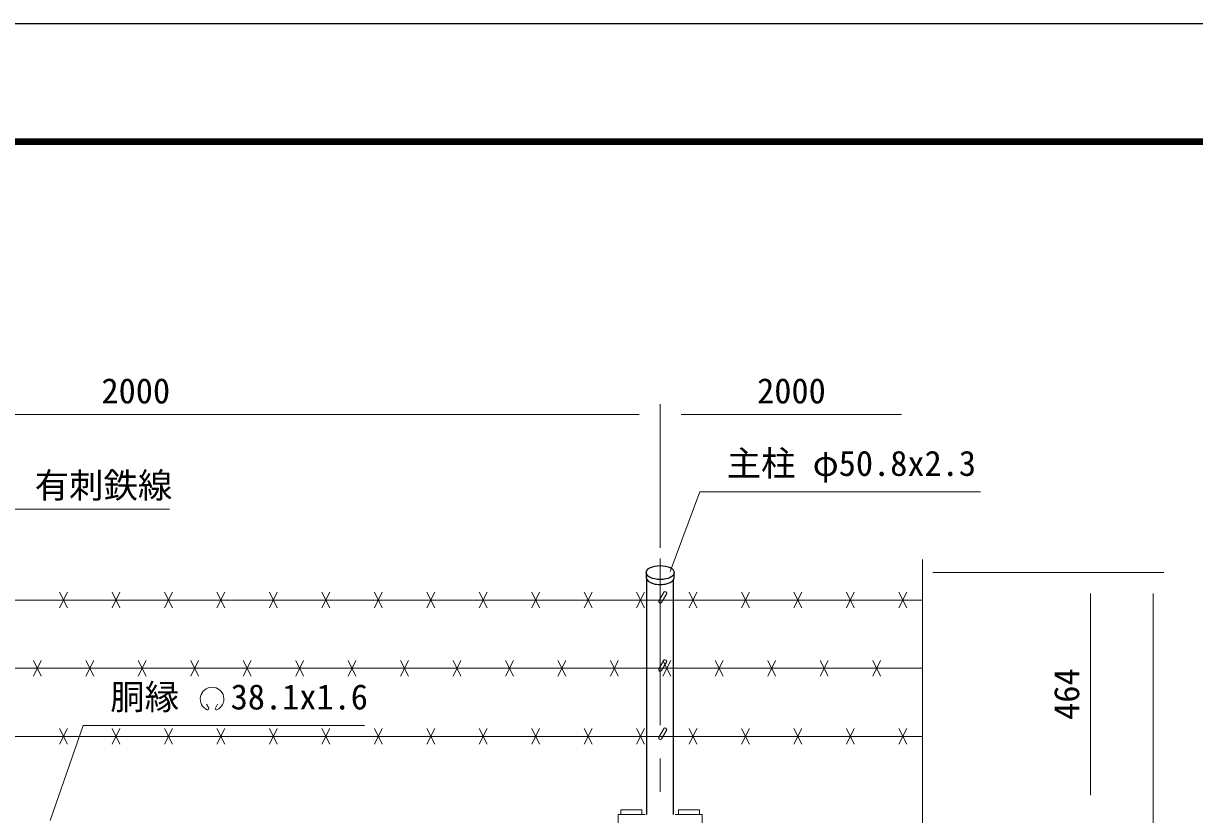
# Model space of a CAD drawing. Units: millimetres, scale not verified. Extents: x -4200 to 4200, y -2970 to 2970.
# Drawn here: x -2599 to -366, y 1463 to 2970 of the extents above; entities that cross this region are included whole.
import ezdxf
from ezdxf.enums import TextEntityAlignment as Align

# ---------------------------------------------------------------- set-up
doc = ezdxf.new("R2010")
doc.units = ezdxf.units.MM
doc.header["$LTSCALE"] = 10
doc.linetypes.add('USER1', pattern=[50.8, 31.75, -6.35, 6.35, -6.35])
for name, color, linetype, lineweight in [('0-1_D-BMK', 2, 'USER1', 13), ('0-2_D-STR1', 1, 'Continuous', 25), ('0-3_D-STR-DIM', 7, 'Continuous', 13), ('0-C_D-STR3', 3, 'Continuous', 13), ('0-D_D-STR-TXT', 7, 'Continuous', 13), ('0-E_D-TTL', 7, 'Continuous', 25)]:
    doc.layers.add(name, color=color, linetype=linetype, lineweight=lineweight)
doc.styles.add('ＭＳ ゴシック', font='')
doc.styles.get('ＭＳ ゴシック').set_extended_font_data('MS Gothic')

msp = doc.modelspace()

# ---------------------------------------------------------------- linework, layer by layer
at = {"layer": '0-1_D-BMK'}
msp.add_line((-1384.65, 1951.29), (-1384.65, -919.77), dxfattribs=at)
at = {"layer": '0-2_D-STR1'}
for p, q in [((-1411.25, 1924.23), (-1411.25, 1914.7)), ((-1358.05, 1914.7), (-1358.05, 1924.23)), ((-1410.05, 1463.23), (-1410.05, 1910.75)), ((-1359.25, 1463.23), (-1359.25, 1910.75))]:
    msp.add_line(p, q, dxfattribs=at)
msp.add_ellipse((-1384.65, 1924.23), major_axis=(-26.6, 0), ratio=0.5, dxfattribs=at)
msp.add_ellipse((-1384.65, 1914.7), major_axis=(-26.6, 0), ratio=0.5, start_param=6.2831853, end_param=9.424778, dxfattribs=at)
at = {"layer": '0-3_D-STR-DIM'}
for p, q in [((-1384.65, 1971.29), (-1384.65, 2245.23)), ((-1384.65, 1971.29), (-1384.65, 2245.23)), ((-3344.65, 2225.23), (-1424.65, 2225.23)), ((-1344.65, 2225.23), (-924.65, 2225.23)), ((-884.65, 1949.23), (-884.65, 510.88)), ((-864.65, 1924.23), (-424.65, 1924.23)), ((-864.65, 1924.23), (-544.65, 1924.23)), ((-564.65, 1500.23), (-564.65, 1884.23)), ((-444.65, 1884.23), (-444.65, -499.77))]:
    msp.add_line(p, q, dxfattribs=at)
at = {"layer": '0-C_D-STR3'}
for p, q in [((-2529.65, 1856.9), (-2514.65, 1886.9)), ((-2529.65, 1886.9), (-2514.65, 1856.9)), ((-2429.65, 1856.9), (-2414.65, 1886.9)), ((-2429.65, 1886.9), (-2414.65, 1856.9)), ((-2329.65, 1856.9), (-2314.65, 1886.9)), ((-2329.65, 1886.9), (-2314.65, 1856.9)), ((-2229.65, 1856.9), (-2214.65, 1886.9)), ((-2229.65, 1886.9), (-2214.65, 1856.9)), ((-2129.65, 1856.9), (-2114.65, 1886.9)), ((-2129.65, 1886.9), (-2114.65, 1856.9)), ((-2029.65, 1856.9), (-2014.65, 1886.9)), ((-2029.65, 1886.9), (-2014.65, 1856.9)), ((-1929.65, 1856.9), (-1914.65, 1886.9)), ((-1929.65, 1886.9), (-1914.65, 1856.9)), ((-1829.65, 1856.9), (-1814.65, 1886.9)), ((-1829.65, 1886.9), (-1814.65, 1856.9)), ((-1729.65, 1856.9), (-1714.65, 1886.9)), ((-1729.65, 1886.9), (-1714.65, 1856.9)), ((-1629.65, 1856.9), (-1614.65, 1886.9)), ((-1629.65, 1886.9), (-1614.65, 1856.9)), ((-1529.65, 1856.9), (-1514.65, 1886.9)), ((-1529.65, 1886.9), (-1514.65, 1856.9)), ((-1429.65, 1856.9), (-1414.65, 1886.9)), ((-1429.65, 1886.9), (-1414.65, 1856.9)), ((-1387.25, 1870.44), (-1377.36, 1887.57)), ((-1382.06, 1867.44), (-1372.16, 1884.57)), ((-1329.65, 1856.9), (-1314.65, 1886.9)), ((-1329.65, 1886.9), (-1314.65, 1856.9)), ((-1229.65, 1856.9), (-1214.65, 1886.9)), ((-1229.65, 1886.9), (-1214.65, 1856.9)), ((-1129.65, 1856.9), (-1114.65, 1886.9)), ((-1129.65, 1886.9), (-1114.65, 1856.9)), ((-1029.65, 1856.9), (-1014.65, 1886.9)), ((-1029.65, 1886.9), (-1014.65, 1856.9)), ((-929.65, 1856.9), (-914.65, 1886.9)), ((-929.65, 1886.9), (-914.65, 1856.9)), ((-884.65, 1871.9), (-3384.65, 1871.9)), ((-884.65, 1742), (-3384.65, 1742)), ((-2579.65, 1727), (-2564.65, 1757)), ((-2579.65, 1757), (-2564.65, 1727)), ((-2479.65, 1727), (-2464.65, 1757)), ((-2479.65, 1757), (-2464.65, 1727)), ((-2379.65, 1727), (-2364.65, 1757)), ((-2379.65, 1757), (-2364.65, 1727)), ((-2279.65, 1727), (-2264.65, 1757)), ((-2279.65, 1757), (-2264.65, 1727)), ((-2179.65, 1727), (-2164.65, 1757)), ((-2179.65, 1757), (-2164.65, 1727)), ((-2079.65, 1727), (-2064.65, 1757)), ((-2079.65, 1757), (-2064.65, 1727)), ((-1979.65, 1727), (-1964.65, 1757)), ((-1979.65, 1757), (-1964.65, 1727)), ((-1879.65, 1727), (-1864.65, 1757)), ((-1879.65, 1757), (-1864.65, 1727)), ((-1779.65, 1727), (-1764.65, 1757)), ((-1779.65, 1757), (-1764.65, 1727)), ((-1679.65, 1727), (-1664.65, 1757)), ((-1679.65, 1757), (-1664.65, 1727)), ((-1579.65, 1727), (-1564.65, 1757)), ((-1579.65, 1757), (-1564.65, 1727)), ((-1479.65, 1727), (-1464.65, 1757)), ((-1479.65, 1757), (-1464.65, 1727)), ((-1387.25, 1740.53), (-1377.36, 1757.67)), ((-1382.06, 1737.53), (-1372.16, 1754.67)), ((-1379.65, 1727), (-1364.65, 1757)), ((-1379.65, 1757), (-1364.65, 1727)), ((-1279.65, 1727), (-1264.65, 1757)), ((-1279.65, 1757), (-1264.65, 1727)), ((-1179.65, 1727), (-1164.65, 1757)), ((-1179.65, 1757), (-1164.65, 1727)), ((-1079.65, 1727), (-1064.65, 1757)), ((-1079.65, 1757), (-1064.65, 1727)), ((-979.65, 1727), (-964.65, 1757)), ((-979.65, 1757), (-964.65, 1727)), ((-884.65, 1612.09), (-3384.65, 1612.09)), ((-2529.65, 1597.09), (-2514.65, 1627.09)), ((-2529.65, 1627.09), (-2514.65, 1597.09)), ((-2429.65, 1597.09), (-2414.65, 1627.09)), ((-2429.65, 1627.09), (-2414.65, 1597.09)), ((-2329.65, 1597.09), (-2314.65, 1627.09)), ((-2329.65, 1627.09), (-2314.65, 1597.09)), ((-2229.65, 1597.09), (-2214.65, 1627.09)), ((-2229.65, 1627.09), (-2214.65, 1597.09)), ((-2129.65, 1597.09), (-2114.65, 1627.09)), ((-2129.65, 1627.09), (-2114.65, 1597.09)), ((-2029.65, 1597.09), (-2014.65, 1627.09)), ((-2029.65, 1627.09), (-2014.65, 1597.09)), ((-1929.65, 1597.09), (-1914.65, 1627.09)), ((-1929.65, 1627.09), (-1914.65, 1597.09)), ((-1829.65, 1597.09), (-1814.65, 1627.09)), ((-1829.65, 1627.09), (-1814.65, 1597.09)), ((-1729.65, 1597.09), (-1714.65, 1627.09)), ((-1729.65, 1627.09), (-1714.65, 1597.09)), ((-1629.65, 1597.09), (-1614.65, 1627.09)), ((-1629.65, 1627.09), (-1614.65, 1597.09)), ((-1529.65, 1597.09), (-1514.65, 1627.09)), ((-1529.65, 1627.09), (-1514.65, 1597.09)), ((-1429.65, 1597.09), (-1414.65, 1627.09)), ((-1429.65, 1627.09), (-1414.65, 1597.09)), ((-1387.25, 1610.63), (-1377.36, 1627.77)), ((-1382.06, 1607.63), (-1372.16, 1624.77)), ((-1329.65, 1597.09), (-1314.65, 1627.09)), ((-1329.65, 1627.09), (-1314.65, 1597.09)), ((-1229.65, 1597.09), (-1214.65, 1627.09)), ((-1229.65, 1627.09), (-1214.65, 1597.09)), ((-1129.65, 1597.09), (-1114.65, 1627.09)), ((-1129.65, 1627.09), (-1114.65, 1597.09)), ((-1029.65, 1597.09), (-1014.65, 1627.09)), ((-1029.65, 1627.09), (-1014.65, 1597.09)), ((-929.65, 1597.09), (-914.65, 1627.09)), ((-929.65, 1627.09), (-914.65, 1597.09)), ((-1464.65, 1419.23), (-1464.65, 1463.23)), ((-1413.2, 1463.23), (-1464.65, 1463.23)), ((-1419.65, 1472.53), (-1459.65, 1472.53)), ((-1459.65, 1463.23), (-1459.65, 1472.53)), ((-1419.65, 1463.23), (-1419.65, 1472.53)), ((-1304.65, 1463.23), (-1356.1, 1463.23)), ((-1309.65, 1472.53), (-1349.65, 1472.53)), ((-1349.65, 1463.23), (-1349.65, 1472.53)), ((-1309.65, 1463.23), (-1309.65, 1472.53)), ((-1304.65, 1419.23), (-1304.65, 1463.23))]:
    msp.add_line(p, q, dxfattribs=at)
for centre in [(-1384.65, 1868.94), (-1384.65, 1739.03), (-1384.65, 1609.13)]:
    msp.add_arc(centre, 3, 150, 330, dxfattribs=at)
for centre in [(-1374.76, 1886.07), (-1374.76, 1756.17), (-1374.76, 1626.27)]:
    msp.add_ellipse(centre, major_axis=(-2.6, 1.5), ratio=0.5, start_param=3.1415927, end_param=6.2831853, dxfattribs=at)
at = {"layer": '0-D_D-STR-TXT'}
for p, q in [((-2245.24, 1666.04), (-2249.38, 1673.22)), ((-2232.75, 1666.04), (-2228.61, 1673.22))]:
    msp.add_line(p, q, dxfattribs=at)
for points in [[(-774.2, 2077.85), (-1308.88, 2077.85), (-1365.57, 1926.51)], [(-2320.09, 2044.69), (-2629.65, 2044.69), (-2751.81, 1614.02)], [(-1948.74, 1633.17), (-2485.04, 1633.17), (-2547.83, 1451.68)]]:
    msp.add_lwpolyline(points, dxfattribs=at)
for centre, radius, start, end in [((-2239, 1683.2), 22.5, 294.32478, 245.67522), ((-2247.29, 1664.8), 2.37, 245.67522, 30), ((-2230.7, 1664.8), 2.37, 150, 294.32478)]:
    msp.add_arc(centre, radius, start, end, dxfattribs=at)
at = {"layer": '0-E_D-TTL', "color": 2}
msp.add_lwpolyline([(-4199.68, 2970.23), (4200.32, 2970.23), (4200.32, -2969.77), (-4199.68, -2969.77)], close=True, dxfattribs=at)
at = {"layer": '0-E_D-TTL'}
for points in [[(-3929.68, 2750.23), (3930.32, 2750.23), (3930.32, -2749.77), (-3929.68, -2749.77)], [(-3927.18, 2747.73), (3927.82, 2747.73), (3927.82, -2747.27), (-3927.18, -2747.27)], [(-3924.68, 2745.23), (3925.32, 2745.23), (3925.32, -2744.77), (-3924.68, -2744.77)], [(-3922.18, 2742.73), (3922.82, 2742.73), (3922.82, -2742.27), (-3922.18, -2742.27)], [(-3919.68, 2740.23), (3920.32, 2740.23), (3920.32, -2739.77), (-3919.68, -2739.77)]]:
    msp.add_lwpolyline(points, close=True, dxfattribs=at)

# ---------------------------------------------------------------- texts
at = {"layer": '0-3_D-STR-DIM', "style": 'ＭＳ ゴシック'}
for p in [(-2449.9, 2231.97), (-1199.9, 2231.97)]:
    msp.add_text('2000', height=48.09, dxfattribs=at).set_placement(p, align=Align.BOTTOM_LEFT)
msp.add_text('464', height=48.09, rotation=90, dxfattribs=at).set_placement((-571.4, 1643.6), align=Align.BOTTOM_LEFT)
at = {"layer": '0-D_D-STR-TXT', "style": 'ＭＳ ゴシック'}
for s, p in [('主柱 φ50.8x2.3', (-1257.96, 2093.86)), ('有刺鉄線', (-2577.2, 2051.87)), ('胴縁 \u300038.1x1.6', (-2433.1, 1648.95))]:
    msp.add_text(s, height=48.09, dxfattribs=at).set_placement(p, align=Align.BOTTOM_LEFT)

doc.saveas('drawing.dxf')
